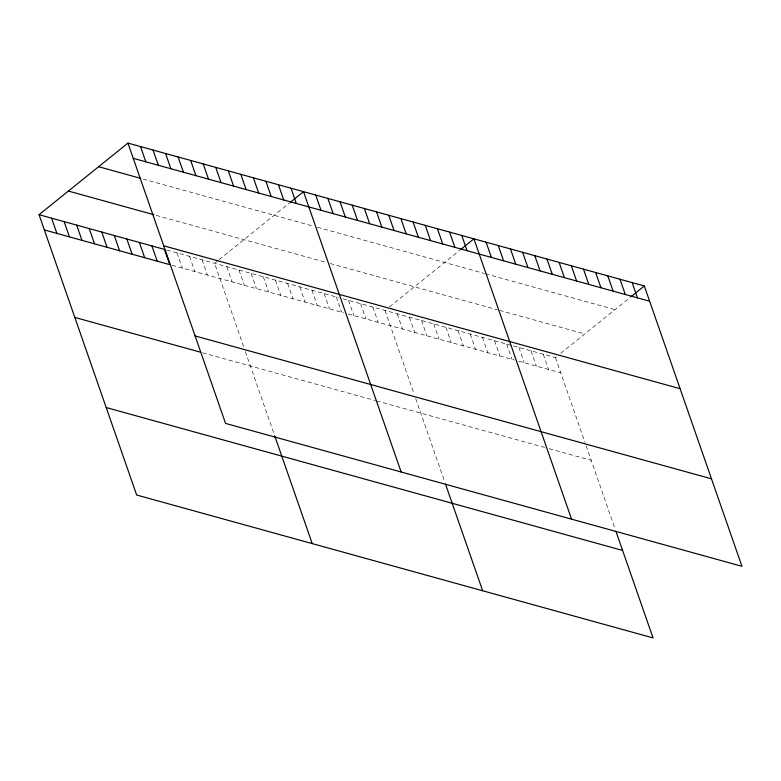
<?xml version="1.0" encoding="UTF-8"?>
<svg xmlns="http://www.w3.org/2000/svg" width="781" height="781" viewBox="0 0 781 781"><rect width="100%" height="100%" fill="white"/><g stroke="black" fill="none" stroke-linecap="round" stroke-linejoin="round"><path stroke-width="0.59" stroke-dasharray="3.9 2.93" d="M218.172 260.415L214.619 263.285L244.141 348.062M219.061 259.702L289.292 203.128M389.475 306.855L459.706 250.281M513.381 345.954L555.437 357.591L557.214 356.165M560.768 353.295L630.111 297.444M143.079 179.025L312.908 226.021M317.34 227.242L484.425 273.487M485.528 273.789L614.998 309.618M156.171 215.361L325.843 262.309M330.265 263.539L497.351 309.774M499.567 310.379L584.774 333.965M166.734 250.027L338.554 297.581M342.976 298.801L512.277 345.651M172.045 265.276L343.865 312.82M348.287 314.05L514.269 359.973M518.691 361.203L560.738 372.84M202.504 352.748L375.427 400.604M376.54 400.907L544.728 447.454M549.16 448.675L591.207 460.312M555.437 357.591L584.959 442.368M586.131 445.736L615.116 528.981M543.264 354.223L548.574 369.472M531.09 350.854L536.401 366.104M518.916 347.486L524.227 362.735M506.742 344.118L512.053 359.367M494.578 340.75L499.879 355.999M482.404 337.382L487.715 352.631M470.23 334.014L475.541 349.263M458.056 330.646L463.367 345.895M445.883 327.278L451.193 342.527M433.719 323.91L439.02 339.159M421.545 320.542L426.856 335.791M409.371 317.174L414.682 332.423M397.197 313.806L402.508 329.055M385.023 310.438L414.155 394.093M415.717 398.574L444.711 481.828M372.859 307.07L378.16 322.319M360.685 303.702L365.996 318.941M348.511 300.334L353.822 315.573M336.338 296.965L341.648 312.205M324.164 293.597L329.475 308.837M312 290.229L317.301 305.469M299.826 286.861L305.137 302.101M287.652 283.493L292.963 298.732M275.478 280.125L280.789 295.364M263.304 276.757L268.615 291.996M251.14 273.389L256.441 288.628M238.966 270.021L244.277 285.26M226.793 266.653L232.103 281.892M245.312 351.421L274.307 434.666M202.084 259.809L207.385 275.058M189.539 256.344L194.85 271.583M176.994 252.868L182.305 268.117"/><path stroke-width="1.17" d="M615.867 531.129L653.053 637.911L136.665 495.017L39.05 214.697L127.947 143.089L644.335 285.983L741.95 566.303L225.563 423.409L127.947 143.089M290.181 202.416L303.516 191.667L401.141 471.988M460.595 249.569L473.93 238.83L571.546 519.15M630.999 296.721L644.335 285.983M133.258 158.328L649.646 301.232M98.611 166.714L140.795 178.39M68.386 191.062L153.896 214.726M163.717 245.81L680.105 388.704M39.05 214.697L164.459 249.403L169.77 264.642L44.361 229.936M195.104 335.928L711.491 478.831M74.82 317.418L200.229 352.124M106.206 407.545L622.594 550.439M632.161 282.615L637.472 297.864M619.987 279.247L625.298 294.496M607.813 275.878L613.124 291.128M595.649 272.51L600.95 287.759M583.475 269.142L588.786 284.391M571.302 265.774L576.612 281.014M559.128 262.406L564.438 277.645M546.954 259.038L552.265 274.277M534.79 255.67L540.091 270.909M522.616 252.302L527.927 267.541M510.442 248.934L515.753 264.173M498.268 245.566L503.579 260.805M486.094 242.198L491.405 257.437M461.756 235.462L467.067 250.701M449.583 232.094L454.893 247.333M437.409 228.726L442.72 243.965M425.235 225.358L430.546 240.597M413.071 221.989L418.372 237.229M400.897 218.621L406.208 233.861M388.723 215.253L394.034 230.493M376.549 211.885L381.86 227.125M364.376 208.507L369.686 223.756M352.211 205.139L357.513 220.388M445.453 483.966L482.648 590.758M340.038 201.771L345.348 217.02M327.864 198.403L333.175 213.652M315.69 195.035L321.001 210.284M290.981 188.201L296.292 203.441M278.436 184.726L283.747 199.975M265.901 181.26L271.202 196.509M253.356 177.785L258.667 193.034M240.812 174.319L246.122 189.568M228.277 170.854L233.587 186.093M215.732 167.378L221.043 182.627M203.197 163.912L208.498 179.152M190.652 160.437L195.963 175.686M178.107 156.971L183.418 172.21M274.678 435.739L312.234 543.605M165.572 153.496L170.883 168.745M153.027 150.03L158.338 165.269M140.492 146.555L145.803 161.804M151.914 245.927L157.225 261.176M139.379 242.461L144.68 257.701M126.834 238.986L132.145 254.235M114.29 235.52L119.6 250.76M101.755 232.045L107.065 247.294M89.21 228.579L94.521 243.818M76.675 225.104L81.985 240.353M64.13 221.638L69.441 236.877M51.595 218.163L56.896 233.412"/></g></svg>
